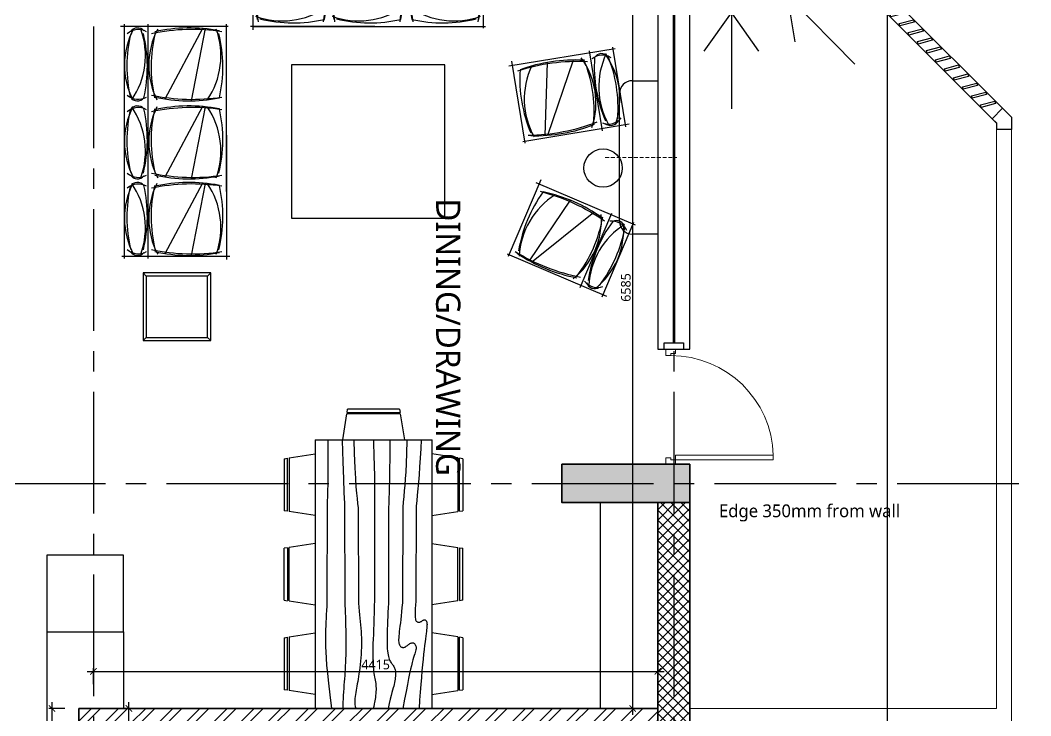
# Model space of a CAD drawing. Header units: millimetres. Extents: x -2409243 to -2334937, y -643723 to -441957.
# Drawn here: x -2392036 to -2384131, y -557950 to -552509 of the extents above; entities that cross this region are included whole.
import ezdxf

# ---------------------------------------------------------------- set-up
doc = ezdxf.new("R2010")
doc.units = ezdxf.units.MM
doc.header["$MEASUREMENT"] = 0
doc.header["$PDMODE"] = 67
doc.linetypes.add('CENTER2', pattern=[28.575, 19.05, -3.175, 3.175, -3.175])
doc.linetypes.add('DASHED2', pattern=[0.375, 0.25, -0.125])
for name, color, linetype in [('A-Anno-Dims', 7, 'Continuous'), ('A-Anno-Grid Lines', 154, 'Continuous'), ('A-Railing', 4, 'Continuous'), ('A-Wall Patt', 8, 'Continuous'), ('A-Window', 4, 'Continuous'), ('S-Conc Patt', 9, 'Continuous'), ('TAGS', 7, 'Continuous')]:
    doc.layers.add(name, color=color, linetype=linetype)
for name, color, linetype, lineweight in [('A-Detail Lines', 8, 'Continuous', 25), ('A-Door', 4, 'Continuous', 9), ('A-DTLS-Fine Elevation', 5, 'Continuous', 25), ('A-Wall Ele', 3, 'Continuous', 20), ('A-Wall Sec', 1, 'Continuous', 30), ('AREA', 6, 'Continuous', 25), ('HVAC Units', 60, 'Continuous', 30), ('S-Concrete', 40, 'Continuous', 30)]:
    doc.layers.add(name, color=color, linetype=linetype, lineweight=lineweight)
doc.layers.add('E- Text', color=7, linetype='Continuous', true_color=0x1717e8)
doc.layers.add('I-Furniture', color=7, linetype='Continuous', lineweight=25, true_color=0xd17000)
doc.layers.get('A-Anno-Dims').off()
doc.styles.get("Standard").update_dxf_attribs({"font": 'trebuc.ttf'})
doc.dimstyles.new('DIM 1', dxfattribs={"dimtxt": 175, "dimasz": 200, "dimexe": 100, "dimexo": 50, "dimgap": 125, "dimtad": 3, "dimdec": 0, "dimtxsty": 'Standard', "dimblk": 'OBLIQUE', "dimcen": 250, "dimdle": 100, "dimclrd": 256, "dimclre": 256, "dimclrt": 256, "dimadec": 0, "dimazin": 0, "dimtfac": 1, "dimtdec": 0, "dimtmove": 1, "dimatfit": 3, "dimldrblk": 'OBLIQUE', "dimfxl": 300, "dimfxlon": 1, "dimlwd": -1, "dimlwe": -1, "dimarcsym": 0})
doc.dimstyles.new('IIITD_WD_M @ 50', dxfattribs={"dimscale": 50, "dimtxt": 1.5, "dimasz": 1, "dimexe": 0.5, "dimexo": 0.25, "dimgap": 0.3, "dimtad": 1, "dimdec": 0, "dimrnd": 1, "dimzin": 0, "dimdsep": 46, "dimtxsty": 'Standard', "dimblk": 'ARCHTICK', "dimcen": 0.2, "dimdle": 1, "dimclrd": 1, "dimclre": 1, "dimclrt": 5, "dimadec": 0, "dimazin": 0, "dimtfac": 1, "dimtdec": 0, "dimtofl": 0, "dimtmove": 0, "dimatfit": 0, "dimfxl": 2, "dimfxlon": 1, "dimtolj": 1, "dimtzin": 0, "dimlwd": -1, "dimlwe": -1, "dimarcsym": 0})
pattern_1 = [(45, (-2520976.42, -549080.13), (-106.06602, 106.06602), []), (45, (-2520905.7, -549080.13), (-106.06602, 106.06602), [])]

# ---------------------------------------------------------------- blocks, each defined once
blk = doc.blocks.new('Cols Residences')
at = {"layer": 'S-Conc Patt'}
blk.add_hatch(color=256, dxfattribs=at).paths.add_polyline_path([(-24896.6, -14029.3), (-24896.6, -13029.3), (-25196.6, -13029.3), (-25196.6, -14029.3)])
at = {"layer": 'S-Concrete', "lineweight": 35}
blk.add_lwpolyline([(-24896.6, -14029.3), (-24896.6, -13029.3), (-25196.6, -13029.3), (-25196.6, -14029.3)], close=True, dxfattribs=at)
blk = doc.blocks.new('Big Drawing Win 3000')
at = {"layer": 'A-Window', "color": 2, "lineweight": 60}
blk.add_line((-25650, -16077.2), (-28550, -16077.2), dxfattribs=at)
at = {"layer": 'A-Window'}
for points in [[(-25600, -15952.2), (-28600, -15952.2), (-28600, -16202.2), (-25600, -16202.2)], [(-28600, -16002.2), (-28550, -16002.2), (-28550, -16152.2), (-28600, -16152.2)], [(-25600, -16002.2), (-25650, -16002.2), (-25650, -16152.2), (-25600, -16152.2)]]:
    blk.add_lwpolyline(points, dxfattribs=at)
blk = doc.blocks.new('ABL_Door_S - 900 x 2100-6-3 Second Floor Lvl')
at = {"layer": 'A-Door', "color": 5, "lineweight": 18}
for p, q in [((-450, 37.5), (-400, 37.5)), ((-450, -37.5), (-450, 37.5)), ((-400, 37.5), (-400, -2.5)), ((400, 37.5), (400, -2.5)), ((450, 37.5), (400, 37.5)), ((450, -37.5), (450, 37.5)), ((-450, -37.5), (-415, -37.5)), ((-380, -37.5), (-450, -37.5)), ((-415, -2.5), (-400, -2.5)), ((-415, -37.5), (-415, -2.5)), ((-415, -37.5), (-415, -802.4)), ((-380, -37.5), (-380, -802.4)), ((415, -2.5), (400, -2.5)), ((415, -37.5), (415, -2.5)), ((450, -37.5), (415, -37.5))]:
    blk.add_line(p, q, dxfattribs=at)
blk.add_lwpolyline([(-380, -802.4), (-415, -802.4)], dxfattribs=at)
at = {"layer": 'A-Door', "lineweight": 18}
blk.add_arc((-400, -2.5), 800, 271.43254, 0, dxfattribs=at)
at = {"layer": 'A-Door', "color": 5, "lineweight": 18}
blk.add_arc((-400, -2.5), 800, 268.92564, 271.07436, dxfattribs=at)
blk = doc.blocks.new('Grid Residences')
at = {"layer": 'A-Anno-Grid Lines', "linetype": 'CENTER2', "ltscale": 50}
for p, q in [((-25046.6, 2923), (-25046.6, -27704.4)), ((12818.2, -9364.3), (-37818, -9364.3)), ((12818.2, -13904.3), (-37818, -13904.3))]:
    blk.add_line(p, q, dxfattribs=at)
blk = doc.blocks.new('the Vertical FIN')
at = {"layer": 'A-DTLS-Fine Elevation'}
blk.add_lwpolyline([(-1144062.6, 206601.7), (-1143968.4, 206667.7), (-1143956.9, 206651.3), (-1144051.1, 206585.4), (-1144062.6, 206601.7)], dxfattribs=at)
blk = doc.blocks.new('Shading B')
at = {"layer": 'A-DTLS-Fine Elevation', "color": 2}
blk.add_line((-1141727, 206625.5), (-1141645.7, 206706.8), dxfattribs=at)
for points in [[(-1141645.7, 206706.8), (-1141716.4, 206777.5)], [(-1141727, 206625.5), (-1141797.7, 206696.2)]]:
    blk.add_lwpolyline(points, dxfattribs=at)
blk.add_lwpolyline([(-1140659.8, 205558.3), (-1140695.2, 205593.7), (-1140613.9, 205675), (-1140544.8, 205605.9), (-1140544.8, 205508.3), (-1140659.8, 205508.3)], close=True, dxfattribs=at)
at = {"layer": 'A-DTLS-Fine Elevation', "rotation": 339.9999999999999}
for p in [(-137299.3, -378813.7), (-137228.5, -378884.4), (-137157.8, -378955.2), (-137087.1, -379025.9), (-137016.4, -379096.6), (-136945.7, -379167.3), (-136875, -379238), (-136804.3, -379308.7), (-136733.6, -379379.4), (-136662.9, -379450.1), (-136592.1, -379520.8), (-136521.4, -379591.6), (-136450.7, -379662.3), (-136380, -379733)]:
    blk.add_blockref('the Vertical FIN', p, dxfattribs=at)
blk = doc.blocks.new('_Oblique')
at = {"layer": 'AREA', "color": 0, "lineweight": -2}
blk.add_line((-0.5, -0.5), (0.5, 0.5), dxfattribs=at)
blk = doc.blocks.new('Int. Un Split')
at = {"layer": 'HVAC Units'}
for p, q in [((-200, 600), (0, 600)), ((0, 600), (0, -600)), ((-300, -500), (-300, 500)), ((0, -600), (-200, -600))]:
    blk.add_line(p, q, dxfattribs=at)
at = {"layer": 'HVAC Units', "color": 8, "linetype": 'DASHED2', "lineweight": 5, "ltscale": 120}
blk.add_line((-411.9, 0), (148.5, 0), dxfattribs=at)
at = {"layer": 'HVAC Units'}
for centre, start, end in [((-200, 500), 90, 180), ((-200, -500), 180, 270)]:
    blk.add_arc(centre, 100, start, end, dxfattribs=at)
blk = doc.blocks.new('A$C656051B6')
for points in [[(-1417, 344.4), (-864.1, 50.9)], [(-1415.1, 364.7), (-850.3, 255.2)], [(-806.7, 344.4), (-253.7, 50.9)], [(-804.8, 364.7), (-240, 255.2)], [(-206.3, 344.4), (346.6, 50.9)], [(-204.4, 364.7), (360.4, 255.2)]]:
    blk.add_lwpolyline(points)
at = {"layer": 'I-Furniture'}
for p, q in [((367.4, 557.1), (367.4, -285.5)), ((-141.3, 531), (-1449, 531)), ((-1432.6, 546.1), (-1432.6, -298.1)), ((-582.6, 531), (389.8, 531)), ((-1451.5, -83.4), (381.9, -83.4)), ((-1451.5, -269), (381.9, -269))]:
    blk.add_line(p, q, dxfattribs=at)
blk.add_lwpolyline([(367.4, -129.5), (367.4, -285.5)], dxfattribs=at)
at = {"layer": 'I-Furniture', "color": 0, "linetype": 'ByBlock'}
for centre, radius, start, end in [((-193.5, 240), 1227.2, 168.90176, 192.65426), ((-1117.2, -592.6), 1096.3, 77.14269, 103.70873), ((-2077.5, 240), 1227.2, 347.34574, 11.09824), ((416.7, 240), 1227.2, 168.90176, 192.65426), ((-543.6, -592.6), 1096.3, 76.29127, 102.85731), ((-1467.2, 240), 1227.2, 347.34574, 11.09824), ((1015.1, 240), 1227.2, 168.90176, 192.65426), ((54.8, -592.6), 1096.3, 76.29127, 102.85731), ((-868.8, 240), 1227.2, 347.34574, 11.09824), ((-1117.2, 1039.2), 1096.3, 256.29127, 282.85731), ((-543.6, 1039.2), 1096.3, 257.14269, 283.70873), ((54.8, 1039.2), 1096.3, 257.14269, 283.70873), ((-1355.7, -163.9), 65, 130.33703, 237.19717), ((-1117.2, -1183.2), 1096.3, 77.14269, 103.70873), ((-915.3, -163.9), 65, 302.80283, 49.66297), ((-745.5, -163.9), 65, 130.33703, 237.19717), ((-543.6, -1183.2), 1096.3, 76.29127, 102.85731), ((-305.1, -163.9), 65, 302.80283, 49.66297), ((-147.1, -163.9), 65, 130.33703, 237.19717), ((54.8, -1183.2), 1096.3, 76.29127, 102.85731), ((293.4, -163.9), 65, 302.80283, 49.66297), ((-1117.2, 849.5), 1096.3, 256.29127, 282.85731), ((-543.6, 849.5), 1096.3, 257.14269, 283.70873), ((54.8, 849.5), 1096.3, 257.14269, 283.70873)]:
    blk.add_arc(centre, radius, start, end, dxfattribs=at)
at = {"layer": 'I-Furniture', "linetype": 'ByBlock'}
for centre, radius, start, end in [((-1204.2, -123.8), 612.6, 55.58084, 109.77951), ((118.3, 264.8), 1527.2, 171.27227, 192.03847), ((-2389.3, 264.8), 1527.2, 347.96153, 8.72773), ((-456.6, -123.8), 612.6, 70.22049, 124.41916), ((728.6, 264.8), 1527.2, 171.27227, 192.03847), ((-1779.1, 264.8), 1527.2, 347.96153, 8.72773), ((141.8, -123.8), 612.6, 70.22049, 124.41916), ((1327, 264.8), 1527.2, 171.27227, 192.03847), ((-1180.7, 264.8), 1527.2, 347.96153, 8.72773), ((-1129.6, 527.3), 603.3, 242.13934, 296.76432), ((-531.2, 527.3), 603.3, 243.23568, 297.86066), ((67.2, 527.3), 603.3, 243.23568, 297.86066), ((-1204.2, -714.4), 612.6, 55.58084, 109.77951), ((-1283.5, -158.2), 125.3, 149.24272, 222.9121), ((-987.5, -158.2), 125.3, 317.0879, 30.75728), ((-456.6, -714.4), 612.6, 70.22049, 124.41916), ((-673.3, -158.2), 125.3, 149.24272, 222.9121), ((-377.2, -158.2), 125.3, 317.0879, 30.75728), ((141.8, -714.4), 612.6, 70.22049, 124.41916), ((-74.9, -158.2), 125.3, 149.24272, 222.9121), ((221.2, -158.2), 125.3, 317.0879, 30.75728), ((-1129.6, 337.6), 603.3, 242.13934, 296.76432), ((-531.2, 337.6), 603.3, 243.23568, 297.86066), ((67.2, 337.6), 603.3, 243.23568, 297.86066)]:
    blk.add_arc(centre, radius, start, end, dxfattribs=at)
blk = doc.blocks.new('couch')
for points in [[(-1417, 344.4), (-867.2, 50.9)], [(-1415.1, 364.7), (-853.4, 255.2)]]:
    blk.add_lwpolyline(points)
at = {"layer": 'I-Furniture'}
for p, q in [((-832.3, 557.1), (-832.3, -285.5)), ((-797.5, 531), (-1449, 531)), ((-1432.6, 546.1), (-1432.6, -298.1)), ((-1451.5, -83.4), (-817.9, -83.4)), ((-1451.5, -269), (-817.9, -269))]:
    blk.add_line(p, q, dxfattribs=at)
at = {"layer": 'I-Furniture', "color": 0, "linetype": 'ByBlock'}
for centre, radius, start, end in [((-193.5, 240), 1227.2, 168.90176, 192.65426), ((-1118.8, -579), 1082.7, 77.06197, 103.79485), ((-2080.6, 240), 1227.2, 347.34574, 11.09824), ((-1118.8, 1025.6), 1082.7, 256.20515, 282.93803), ((-1355.7, -163.9), 65, 130.33703, 237.19717), ((-1118.8, -1169.6), 1082.7, 77.06197, 103.79485), ((-918.5, -163.9), 65, 302.80283, 49.66297), ((-1118.8, 835.9), 1082.7, 256.20515, 282.93803)]:
    blk.add_arc(centre, radius, start, end, dxfattribs=at)
at = {"layer": 'I-Furniture', "linetype": 'ByBlock'}
for centre, radius, start, end in [((-1205.3, -117.3), 606.1, 55.39117, 109.88571), ((118.3, 264.8), 1527.2, 171.27227, 192.03847), ((-2392.5, 264.8), 1527.2, 347.96153, 8.72773), ((-1131.2, 520.8), 596.7, 241.98471, 296.91264), ((-1205.3, -707.9), 606.1, 55.39117, 109.88571), ((-1283.5, -158.2), 125.3, 149.24272, 222.9121), ((-990.7, -158.2), 125.3, 317.0879, 30.75728), ((-1131.2, 331.1), 596.7, 241.98471, 296.91264)]:
    blk.add_arc(centre, radius, start, end, dxfattribs=at)
blk = doc.blocks.new('A$C02F26D92')
at = {"layer": 'I-Furniture'}
for p, q in [((-510.7, 504.6), (-535.7, 529.6)), ((-30.7, 504.6), (-5.7, 529.6)), ((-510.7, 24.6), (-535.7, -0.4)), ((-30.7, 24.6), (-5.7, -0.4))]:
    blk.add_line(p, q, dxfattribs=at)
for points in [[(-535.7, -0.4), (-5.7, -0.4), (-5.7, 529.6), (-535.7, 529.6)], [(-510.7, 24.6), (-30.7, 24.6), (-30.7, 504.6), (-510.7, 504.6)]]:
    blk.add_lwpolyline(points, close=True, dxfattribs=at)
blk = doc.blocks.new('_ArchTick')
at = {"color": 0, "linetype": 'ByBlock', "const_width": 0.15}
blk.add_lwpolyline([(-0.5, -0.5), (0.5, 0.5)], dxfattribs=at)
blk = doc.blocks.new('*D732')
at = {"layer": 'A-Railing', "color": 1}
for p, q in [((-2385354, -551172.2), (-2385229, -551172.2)), ((-2385254, -551122.2), (-2385254, -566232.2)), ((-2385354, -566182.2), (-2385229, -566182.2))]:
    blk.add_line(p, q, dxfattribs=at)
at = {"layer": 'Defpoints', "color": 0}
for p in [(-2386923.2, -551172.2), (-2386923.2, -566182.2), (-2385254, -566182.2)]:
    blk.add_point(p, dxfattribs=at)
at = {"layer": 'A-Railing', "color": 1, "xscale": 50, "yscale": 50, "zscale": 50}
for p, rotation in [((-2385254, -551172.2), 90), ((-2385254, -566182.2), 270)]:
    blk.add_blockref('_ArchTick', p, dxfattribs=dict(at, rotation=rotation))
at = {"layer": 'A-Railing', "color": 5, "insert": (-2385421.6, -558677.2), "char_height": 300, "attachment_point": 5, "rotation": 90}
blk.add_mtext('\\A1;15010', dxfattribs=at)
blk = doc.blocks.new('*D755')
at = {"layer": 'A-Railing', "color": 1}
for p, q in [((-2391285.9, -557892.2), (-2391160.9, -557892.2)), ((-2391185.9, -559942.2), (-2391185.9, -557842.2)), ((-2391285.9, -559892.2), (-2391160.9, -559892.2))]:
    blk.add_line(p, q, dxfattribs=at)
at = {"layer": 'Defpoints', "color": 0}
for p in [(-2391578.2, -557892.2), (-2391185.9, -557892.2), (-2391578.2, -559892.2)]:
    blk.add_point(p, dxfattribs=at)
at = {"layer": 'A-Railing', "color": 1, "xscale": 50, "yscale": 50, "zscale": 50}
for p, rotation in [((-2391185.9, -557892.2), 90), ((-2391185.9, -559892.2), 270)]:
    blk.add_blockref('_ArchTick', p, dxfattribs=dict(at, rotation=rotation))
at = {"layer": 'A-Railing', "color": 5, "insert": (-2391239.1, -558892.2), "char_height": 75, "attachment_point": 5, "rotation": 90}
blk.add_mtext('\\A1;2000', dxfattribs=at)
blk = doc.blocks.new('*D756')
at = {"layer": 'A-Railing', "color": 1}
for p, q in [((-2391463.2, -557702.4), (-2391463.2, -557577.4)), ((-2387048.2, -557702.4), (-2387048.2, -557577.4)), ((-2391513.2, -557602.4), (-2386998.2, -557602.4))]:
    blk.add_line(p, q, dxfattribs=at)
at = {"layer": 'Defpoints', "color": 0}
for p in [(-2387048.2, -557602.4), (-2391463.2, -558007.2), (-2387048.2, -558007.2)]:
    blk.add_point(p, dxfattribs=at)
at = {"layer": 'A-Railing', "color": 1, "xscale": 50, "yscale": 50, "zscale": 50, "rotation": 180}
blk.add_blockref('_ArchTick', (-2391463.2, -557602.4), dxfattribs=at)
at = {"layer": 'A-Railing', "color": 1, "xscale": 50, "yscale": 50, "zscale": 50}
blk.add_blockref('_ArchTick', (-2387048.2, -557602.4), dxfattribs=at)
at = {"layer": 'A-Railing', "color": 5, "insert": (-2389255.7, -557549.4), "char_height": 75, "attachment_point": 5}
blk.add_mtext('\\A1;4415', dxfattribs=at)
blk = doc.blocks.new('*D764')
at = {"layer": 'A-Railing', "color": 1}
for p, q in [((-2387144.9, -551307.2), (-2387269.9, -551307.2)), ((-2387244.9, -557942.2), (-2387244.9, -551257.2)), ((-2387144.9, -557892.2), (-2387269.9, -557892.2))]:
    blk.add_line(p, q, dxfattribs=at)
at = {"layer": 'Defpoints', "color": 0}
for p in [(-2387244.9, -551307.2), (-2387048.2, -551307.2), (-2387048.2, -557892.2)]:
    blk.add_point(p, dxfattribs=at)
at = {"layer": 'A-Railing', "color": 1, "xscale": 50, "yscale": 50, "zscale": 50}
for p, rotation in [((-2387244.9, -551307.2), 90), ((-2387244.9, -557892.2), 270)]:
    blk.add_blockref('_ArchTick', p, dxfattribs=dict(at, rotation=rotation))
at = {"layer": 'A-Railing', "color": 5, "insert": (-2387298.2, -554599.7), "char_height": 75, "attachment_point": 5, "rotation": 90}
blk.add_mtext('\\A1;6585', dxfattribs=at)
blk = doc.blocks.new('*D772')
at = {"layer": 'A-Railing', "color": 1}
for p, q in [((-2391687.3, -557892.2), (-2391812.3, -557892.2)), ((-2391787.3, -557842.2), (-2391787.3, -559942.2)), ((-2391687.3, -559892.2), (-2391812.3, -559892.2))]:
    blk.add_line(p, q, dxfattribs=at)
at = {"layer": 'Defpoints', "color": 0}
for p in [(-2391578.2, -557892.2), (-2391787.3, -559892.2), (-2391578.2, -559892.2)]:
    blk.add_point(p, dxfattribs=at)
at = {"layer": 'A-Railing', "color": 1, "xscale": 50, "yscale": 50, "zscale": 50}
for p, rotation in [((-2391787.3, -557892.2), 90), ((-2391787.3, -559892.2), 270)]:
    blk.add_blockref('_ArchTick', p, dxfattribs=dict(at, rotation=rotation))
at = {"layer": 'A-Railing', "color": 5, "insert": (-2391840.4, -558892.2), "char_height": 75, "attachment_point": 5, "rotation": 90}
blk.add_mtext('\\A1;2000', dxfattribs=at)

msp = doc.modelspace()

# ---------------------------------------------------------------- hatches: boundary and pattern name
at = {"layer": 'A-Wall Patt'}
h = msp.add_hatch(dxfattribs=at)
h.set_pattern_fill('ANSI37', color=256, scale=450, angle=180, style=0)
h.set_pattern_definition([(225, (-1562995.87, -758873.084), (39.7747564, -39.7747564), []), (315, (-1562995.87, -758873.084), (39.7747564, 39.7747564), [])])
h.paths.add_polyline_path([(-2386798.2, -556282.2), (-2387048.2, -556282.2), (-2387048.2, -558507.2), (-2386798.2, -558507.2)])
h = msp.add_hatch(dxfattribs=at)
h.set_pattern_fill('ANSI32', color=256, scale=400, style=0)
h.set_pattern_definition(pattern_1)
h.paths.add_polyline_path([(-2391463.2, -559892.2), (-2391463.2, -558007.2), (-2391463.2, -557892.2), (-2391578.2, -557892.2), (-2391578.2, -559892.2)], flags=0)
h = msp.add_hatch(dxfattribs=at)
h.set_pattern_fill('ANSI32', color=256, scale=400, style=0)
h.set_pattern_definition(pattern_1)
h.paths.add_polyline_path([(-2391463.2, -558007.2), (-2387048.2, -558007.2), (-2387048.2, -557892.2), (-2391463.2, -557892.2)])

# ---------------------------------------------------------------- linework, layer by layer
at = {"layer": 'A-Wall Ele'}
for p, q in [((-2385454.7, -552095.6), (-2384283.2, -553267.2)), ((-2384398.2, -553314.8), (-2385536.1, -552176.9)), ((-2384283.2, -553267.2), (-2384283.2, -558007.2)), ((-2384398.2, -557892.2), (-2384398.2, -553314.8)), ((-2386798.2, -557892.2), (-2384398.2, -557892.2))]:
    msp.add_line(p, q, dxfattribs=at)
at = {"layer": 'A-Wall Sec', "lineweight": 35}
for p, q in [((-2387048.2, -556282.2), (-2387048.2, -558507.2)), ((-2391578.2, -557892.2), (-2391578.2, -559892.2)), ((-2387048.2, -557892.2), (-2391578.2, -557892.2))]:
    msp.add_line(p, q, dxfattribs=at)
msp.add_lwpolyline([(-2386798.2, -556282.2), (-2386798.2, -558507.2)], dxfattribs=at)
at = {"layer": 'I-Furniture'}
for p, q in [((-2390213.2, -552557.2), (-2388413.2, -552557.2)), ((-2389512.8, -555792.2), (-2389481.1, -555588.9)), ((-2389062.9, -555588.9), (-2389481.2, -555588.9)), ((-2389479.1, -555576.2), (-2389475.1, -555550.8)), ((-2389479.1, -555576.2), (-2389064.8, -555576.2)), ((-2389068.7, -555550.8), (-2389475.1, -555550.8)), ((-2389068.7, -555550.8), (-2389064.7, -555576.2)), ((-2389062.8, -555588.9), (-2389031, -555792.2)), ((-2389729.1, -555792.2), (-2389729.1, -557892.2)), ((-2389729.1, -555792.2), (-2388814.7, -555792.2)), ((-2388814.7, -557892.2), (-2388814.7, -555792.2)), ((-2389932.3, -555933), (-2389729, -555901.2)), ((-2388611.5, -555933), (-2388814.8, -555901.2)), ((-2389970.4, -555939), (-2389945, -555935)), ((-2389970.4, -555939), (-2389970.4, -556345.4)), ((-2389945, -556349.4), (-2389945, -555935.1)), ((-2389932.3, -555933.1), (-2389932.3, -556351.4)), ((-2388611.5, -555933.1), (-2388611.5, -556351.4)), ((-2388573.4, -555939), (-2388598.8, -555935)), ((-2388598.8, -556349.4), (-2388598.8, -555935.1)), ((-2388573.4, -555939), (-2388573.4, -556345.4)), ((-2387498.2, -556282.2), (-2387498.2, -557892.2)), ((-2389945, -556349.3), (-2389970.4, -556345.4)), ((-2389729, -556383.1), (-2389932.3, -556351.3)), ((-2388814.8, -556383.1), (-2388611.5, -556351.3)), ((-2388598.8, -556349.3), (-2388573.4, -556345.4)), ((-2389729, -556601.2), (-2389932.3, -556633)), ((-2388814.8, -556601.2), (-2388611.5, -556633)), ((-2389945, -556635), (-2389970.4, -556638.9)), ((-2389970.4, -557045.3), (-2389970.4, -556638.9)), ((-2389945, -556634.9), (-2389945, -557049.2)), ((-2389932.3, -557051.2), (-2389932.3, -556632.9)), ((-2388611.5, -557051.2), (-2388611.5, -556632.9)), ((-2388598.8, -556634.9), (-2388598.8, -557049.2)), ((-2388598.8, -556635), (-2388573.4, -556638.9)), ((-2388573.4, -557045.3), (-2388573.4, -556638.9)), ((-2389970.4, -557045.3), (-2389945, -557049.3)), ((-2389932.3, -557051.3), (-2389729, -557083.1)), ((-2388611.5, -557051.3), (-2388814.8, -557083.1)), ((-2388573.4, -557045.3), (-2388598.8, -557049.3)), ((-2391828.2, -557292.2), (-2391828.2, -558307.2)), ((-2391828.2, -557292.2), (-2391228.2, -557292.2)), ((-2391228.2, -557292.2), (-2391228.2, -557892.2)), ((-2389970.4, -557339), (-2389945, -557335)), ((-2389970.4, -557339), (-2389970.4, -557745.4)), ((-2389945, -557749.4), (-2389945, -557335.1)), ((-2389932.3, -557333), (-2389729, -557301.2)), ((-2389932.3, -557333.1), (-2389932.3, -557751.4)), ((-2388611.5, -557333), (-2388814.8, -557301.2)), ((-2388611.5, -557333.1), (-2388611.5, -557751.4)), ((-2388573.4, -557339), (-2388598.8, -557335)), ((-2388598.8, -557749.4), (-2388598.8, -557335.1)), ((-2388573.4, -557339), (-2388573.4, -557745.4)), ((-2389945, -557749.3), (-2389970.4, -557745.4)), ((-2389729, -557783.1), (-2389932.3, -557751.3)), ((-2388814.8, -557783.1), (-2388611.5, -557751.3)), ((-2388598.8, -557749.3), (-2388573.4, -557745.4)), ((-2389729.1, -557892.2), (-2388814.7, -557892.2))]:
    msp.add_line(p, q, dxfattribs=at)
for points in [[(-2389913.2, -552857.6), (-2389913.2, -554057.6), (-2388713.2, -554057.6), (-2388713.2, -552857.6)], [(-2391828.2, -556692.2), (-2391828.2, -557292.2), (-2391228.2, -557292.2), (-2391228.2, -556692.2)]]:
    msp.add_lwpolyline(points, close=True, dxfattribs=at)
for points in [[(-2389630, -555792.2), (-2389629.4, -555832.8), (-2389628.7, -555911.7), (-2389628.6, -555979.5), (-2389629, -556038.7), (-2389629.7, -556091.9), (-2389630.6, -556141.5), (-2389631.6, -556188.1), (-2389632.8, -556231.7), (-2389634.2, -556272.8), (-2389635.6, -556311.4), (-2389637, -557059), (-2389638.6, -557093.3), (-2389640.2, -557125.9), (-2389641.8, -557157), (-2389643.3, -557186.9), (-2389644.7, -557216.3), (-2389645.9, -557245.6), (-2389646.8, -557275.4), (-2389647.5, -557306.1), (-2389647.8, -557338.3), (-2389647.6, -557372.5), (-2389646.9, -557409.4), (-2389645.4, -557450.6), (-2389642.8, -557498), (-2389638.7, -557553.4), (-2389633, -557618.6), (-2389625.1, -557695.6), (-2389614.9, -557786.2), (-2389602.1, -557892.2)], [(-2389516.6, -555792.2), (-2389516.5, -555797.5), (-2389512, -555962.2), (-2389507.7, -556095.4), (-2389503.7, -556202.5), (-2389500.1, -556288.9), (-2389496.8, -557071.1), (-2389494.1, -557132.3), (-2389492, -557188), (-2389490.5, -557239.4), (-2389489.5, -557286.9), (-2389488.8, -557330.7), (-2389488.6, -557371.1), (-2389488.8, -557408.5), (-2389489.2, -557443.1), (-2389489.9, -557475.2), (-2389490.8, -557505.1), (-2389491.9, -557533.2), (-2389493.1, -557559.9), (-2389494.5, -557585.5), (-2389496.1, -557610.4), (-2389497.8, -557635), (-2389499.6, -557659.7), (-2389501.5, -557684.7), (-2389503.6, -557710.5), (-2389505.6, -557736.8), (-2389507.6, -557763.4), (-2389509.4, -557790), (-2389510.9, -557816.5), (-2389512.1, -557842.5), (-2389512.9, -557867.8), (-2389513.2, -557892.2)], [(-2389426.4, -555792.2), (-2389422.9, -555899), (-2389418.3, -556009.8), (-2389413.8, -556094.5), (-2389409.4, -556159), (-2389405.1, -556209.1), (-2389401.1, -556250.7), (-2389397.2, -556288.7), (-2389393.5, -556324.3), (-2389390, -557068.9), (-2389386.7, -557100.4), (-2389383.6, -557130.3), (-2389380.8, -557158.8), (-2389378.1, -557186.2), (-2389375.6, -557212.7), (-2389373.3, -557238.6), (-2389371.3, -557264.1), (-2389369.6, -557289.3), (-2389368.2, -557314.3), (-2389367.2, -557339.3), (-2389366.7, -557364.5), (-2389366.6, -557390), (-2389367.1, -557415.9), (-2389368.2, -557442.3), (-2389369.8, -557469.1), (-2389371.9, -557495.9), (-2389374.3, -557522.5), (-2389377, -557548.6), (-2389379.9, -557574), (-2389383, -557598.2), (-2389386.2, -557621.2), (-2389389.4, -557642.7), (-2389392.5, -557662.8), (-2389395.7, -557681.7), (-2389398.8, -557699.7), (-2389401.8, -557716.9), (-2389404.8, -557733.6), (-2389407.7, -557750), (-2389410.5, -557766.2), (-2389413.2, -557782.5), (-2389415.6, -557798.8), (-2389417.5, -557815.1), (-2389418.6, -557831.2), (-2389418.8, -557847), (-2389417.8, -557862.5), (-2389415.5, -557877.6), (-2389411.6, -557892.2)], [(-2389272.9, -555792.2), (-2389271.8, -555818.1), (-2389268.7, -555910.9), (-2389266.5, -555996), (-2389265.2, -556074), (-2389264.5, -556145.9), (-2389264.4, -556212.4), (-2389264.7, -556273.9), (-2389265.2, -557042.1), (-2389266.2, -557095), (-2389267.4, -557144.2), (-2389268.8, -557190.2), (-2389270.3, -557233.3), (-2389271.9, -557274.1), (-2389273.5, -557312.8), (-2389275, -557349.5), (-2389276.3, -557384.1), (-2389277.4, -557416.7), (-2389278.3, -557447.2), (-2389278.7, -557475.6), (-2389278.7, -557501.9), (-2389278.2, -557526), (-2389277.2, -557547.9), (-2389275.6, -557567.9), (-2389273.6, -557586.2), (-2389271.4, -557603), (-2389268.9, -557618.4), (-2389266.3, -557632.8), (-2389263.8, -557646.4), (-2389261.3, -557659.3), (-2389259, -557671.8), (-2389257, -557684.1), (-2389255.3, -557696.3), (-2389253.9, -557708.5), (-2389252.9, -557721), (-2389252.4, -557733.7), (-2389252.3, -557747), (-2389252.8, -557760.9), (-2389253.9, -557775.5), (-2389255.5, -557790.5), (-2389257.3, -557805.5), (-2389259.5, -557820.1), (-2389261.7, -557833.8), (-2389263.9, -557846.2), (-2389265.9, -557857), (-2389267.7, -557865.7), (-2389269.1, -557872.1), (-2389270.1, -557876.5), (-2389270.9, -557879.6), (-2389271.4, -557881.7), (-2389271.7, -557883.5), (-2389271.8, -557885.5), (-2389271.9, -557888.2), (-2389271.9, -557892.2)], [(-2389143.5, -555792.2), (-2389143.6, -555798.5), (-2389144.8, -555877.9), (-2389145.6, -555947.8), (-2389146.3, -556009.7), (-2389147.1, -556065.5), (-2389148, -556116.5), (-2389149, -556163.5), (-2389150.2, -556207.1), (-2389151.6, -556247.8), (-2389153, -556286.2), (-2389154.5, -556322.9), (-2389156, -557069.7), (-2389157.6, -557104.8), (-2389159.2, -557139.6), (-2389160.7, -557174.2), (-2389162.1, -557208.2), (-2389163.4, -557241.3), (-2389164.5, -557273.2), (-2389165.3, -557303.6), (-2389165.9, -557332.2), (-2389166.1, -557358.8), (-2389165.9, -557383), (-2389165.3, -557405), (-2389164.3, -557424.8), (-2389162.9, -557442.6), (-2389161.1, -557458.6), (-2389158.9, -557472.8), (-2389156.3, -557485.3), (-2389153.4, -557496.3), (-2389150, -557506), (-2389146.3, -557514.5), (-2389142.4, -557521.9), (-2389138.3, -557528.6), (-2389134.1, -557534.7), (-2389129.8, -557540.4), (-2389125.7, -557545.9), (-2389121.6, -557551.4), (-2389117.7, -557557), (-2389114.1, -557563), (-2389110.8, -557569.3), (-2389107.8, -557576), (-2389105.3, -557583.2), (-2389103.2, -557591), (-2389101.5, -557599.4), (-2389100.4, -557608.5), (-2389099.9, -557618.4), (-2389100, -557629.1), (-2389100.6, -557640.3), (-2389101.8, -557652.2), (-2389103.4, -557664.5), (-2389105.5, -557677.3), (-2389108.1, -557690.4), (-2389111, -557703.8), (-2389114.4, -557717.5), (-2389118.3, -557732.3), (-2389122.8, -557749.1), (-2389128, -557768.6), (-2389133.9, -557791.8), (-2389140.8, -557819.6), (-2389148.6, -557852.7), (-2389157.6, -557892.2)], [(-2389012.9, -555792.2), (-2389012.9, -555798.6), (-2389014.5, -555896.5), (-2389017.2, -555976), (-2389020.6, -556041.1), (-2389024.5, -556096), (-2389028.5, -556144.9), (-2389032.4, -556191.1), (-2389036.1, -556235.5), (-2389039.7, -556277.8), (-2389043.1, -556318), (-2389046.4, -557067.3), (-2389049.6, -557103.2), (-2389052.8, -557136.9), (-2389056, -557168.3), (-2389059.2, -557197.2), (-2389062.2, -557223.9), (-2389065.2, -557248.4), (-2389067.9, -557270.6), (-2389070.3, -557290.8), (-2389072.4, -557309), (-2389074, -557325.3), (-2389075, -557339.7), (-2389075.5, -557352.3), (-2389075.5, -557363.3), (-2389074.9, -557372.8), (-2389073.7, -557381), (-2389072.1, -557387.9), (-2389070, -557393.9), (-2389067.4, -557398.9), (-2389064.5, -557403.2), (-2389061.1, -557406.9), (-2389057.4, -557409.9), (-2389053.4, -557412.3), (-2389049.1, -557414), (-2389044.7, -557415.1), (-2389040, -557415.4), (-2389035.3, -557415), (-2389030.6, -557413.8), (-2389025.8, -557411.8), (-2389021.1, -557409.2), (-2389016.3, -557406.1), (-2389011.5, -557402.7), (-2389006.8, -557399), (-2389002, -557395.3), (-2388997.3, -557391.7), (-2388992.5, -557388.4), (-2388987.7, -557385.4), (-2388983, -557382.9), (-2388978.3, -557381), (-2388973.7, -557379.7), (-2388969.2, -557379), (-2388964.8, -557379.2), (-2388960.6, -557380.1), (-2388956.5, -557382), (-2388952.7, -557384.9), (-2388949.1, -557388.7), (-2388945.9, -557393.3), (-2388943.3, -557398.7), (-2388941.2, -557404.8), (-2388939.8, -557411.5), (-2388939.3, -557418.8), (-2388939.6, -557426.5), (-2388940.8, -557434.7), (-2388943, -557443.6), (-2388946, -557453.7), (-2388949.8, -557465.2), (-2388954.1, -557478.6), (-2388959.1, -557494.2), (-2388964.5, -557512.3), (-2388970.3, -557533.4), (-2388976.4, -557557.8), (-2388983, -557586.3), (-2388990.3, -557619.8), (-2388998.4, -557659.2), (-2389007.6, -557705.2), (-2389018, -557758.9), (-2389029.9, -557820.9), (-2389043.3, -557892.2)], [(-2388899.6, -555792.2), (-2388902.7, -555859.2), (-2388907, -555933.9), (-2388911.6, -556002), (-2388916.4, -556064.4), (-2388921.1, -556122), (-2388925.7, -556175), (-2388930.2, -556223.5), (-2388934.3, -556267.5), (-2388938.1, -556307.1), (-2388941.3, -557053.5), (-2388944, -557084.4), (-2388945.9, -557111.1), (-2388947.1, -557133.7), (-2388947.6, -557152.5), (-2388947.3, -557168), (-2388946.5, -557180.4), (-2388945, -557190.3), (-2388942.9, -557198), (-2388940.4, -557203.9), (-2388937.5, -557208.5), (-2388934.1, -557212), (-2388930.4, -557214.5), (-2388926.5, -557216.2), (-2388922.4, -557217.2), (-2388918.2, -557217.5), (-2388913.9, -557217.1), (-2388909.8, -557216.2), (-2388905.7, -557214.8), (-2388901.8, -557213.1), (-2388898.1, -557211), (-2388894.6, -557208.8), (-2388891.2, -557206.6), (-2388887.8, -557204.5), (-2388884.6, -557202.6), (-2388881.4, -557201.1), (-2388878.2, -557200), (-2388875, -557199.5), (-2388871.9, -557199.6), (-2388868.9, -557200.3), (-2388866, -557201.6), (-2388863.3, -557203.5), (-2388860.9, -557206), (-2388858.8, -557209), (-2388857, -557212.7), (-2388855.6, -557217), (-2388854.6, -557222), (-2388854, -557228), (-2388853.8, -557234.9), (-2388854, -557243.1), (-2388854.6, -557252.6), (-2388855.6, -557263.6), (-2388857, -557276.2), (-2388858.8, -557290.6), (-2388861, -557307.2), (-2388863.5, -557326.1), (-2388866.3, -557347.8), (-2388869.4, -557372.5), (-2388872.8, -557400.5), (-2388876.4, -557432.1), (-2388880.3, -557467.8), (-2388884.4, -557507.6), (-2388888.6, -557551.5), (-2388893, -557599.3), (-2388897.5, -557651), (-2388902.1, -557706.2), (-2388906.8, -557765), (-2388911.5, -557827), (-2388916.3, -557892.2)]]:
    msp.add_lwpolyline(points, dxfattribs=at)
msp.add_circle((-2387476.7, -553665.6), 150, dxfattribs=at)

# ---------------------------------------------------------------- block references
at = {"layer": 'A-Anno-Dims', "rotation": 90}
msp.add_blockref('Big Drawing Win 3000', (-2403000.4, -526482.2), dxfattribs=at)
at = {"layer": 'A-Anno-Grid Lines', "rotation": 90}
msp.add_blockref('Grid Residences', (-2400827.4, -531085.6), dxfattribs=at)
at = {"layer": 'A-Door', "rotation": 90}
msp.add_blockref('ABL_Door_S - 900 x 2100-6-3 Second Floor Lvl', (-2386948.2, -555532.2), dxfattribs=at)
at = {"layer": 'A-DTLS-Fine Elevation'}
msp.add_blockref('Shading B', (-1243738.3, -758873.1), dxfattribs=at)
at = {"layer": 'HVAC Units'}
msp.add_blockref('Int. Un Split', (-2387048.2, -553582.2), dxfattribs=at)
at = {"layer": 'I-Furniture', "linetype": 'Continuous'}
for p, rotation in [((-2389845.7, -552026.1), 180), ((-2390954.4, -553990.3), 270)]:
    msp.add_blockref('A$C656051B6', p, dxfattribs=dict(at, rotation=rotation))
at = {"layer": 'I-Furniture'}
for name, p, rotation in [('couch', (-2387798.3, -551955.5), 99.3233607273251), ('couch', (-2387163.9, -553231.9), 66.96162689601837), ('A$C02F26D92', (-2391074.6, -555021.1), 270)]:
    msp.add_blockref(name, p, dxfattribs=dict(at, rotation=rotation))
at = {"layer": 'S-Concrete', "rotation": 90}
msp.add_blockref('Cols Residences', (-2400827.4, -531085.6), dxfattribs=at)

# ---------------------------------------------------------------- texts
at = {"layer": 'E- Text', "insert": (-2385862, -556363.2), "char_height": 100, "width": 1410.495, "attachment_point": 5}
msp.add_mtext('Edge 350mm from wall', dxfattribs=at)
at = {"layer": 'TAGS'}
msp.add_text('DINING/DRAWING', height=189.951, rotation=270, dxfattribs=at).set_placement((-2388782.5, -553902.5))

# ---------------------------------------------------------------- dimensions: what is measured, and where the dimension line sits
at = {"layer": 'A-Railing'}
for base, p1, p2, override, picture, middle in [((-2385254, -566182.2), (-2386923.2, -551172.2), (-2386923.2, -566182.2), {"dimtxt": 6, "dimarcsym": 1}, '*D732', (-2385421.6, -558677.2)), ((-2387244.9, -551307.2), (-2387048.2, -557892.2), (-2387048.2, -551307.2), {"dimarcsym": 1}, '*D764', (-2387298.2, -554599.7)), ((-2391787.3, -559892.2), (-2391578.2, -557892.2), (-2391578.2, -559892.2), {"dimarcsym": 1}, '*D772', (-2391840.4, -558892.2)), ((-2391185.9, -557892.2), (-2391578.2, -559892.2), (-2391578.2, -557892.2), {"dimarcsym": 1}, '*D755', (-2391239.1, -558892.2))]:
    dim = msp.add_linear_dim(base=base, p1=p1, p2=p2, angle=90, dimstyle='IIITD_WD_M @ 50', override=override, dxfattribs=at)
    dim.commit()
    dim.dimension.update_dxf_attribs({"geometry": picture, "text_midpoint": middle})
dim = msp.add_linear_dim(base=(-2387048.2, -557602.4), p1=(-2391463.2, -558007.2), p2=(-2387048.2, -558007.2), dimstyle='IIITD_WD_M @ 50', override={"dimarcsym": 1}, dxfattribs=at)
dim.commit()
dim.dimension.update_dxf_attribs({"geometry": '*D756', "text_midpoint": (-2389255.7, -557549.4)})

# ---------------------------------------------------------------- leaders
at = {"layer": 'A-Detail Lines'}
for points in [[(-2386033.8, -552316.8), (-2385508.2, -552851.7)], [(-2386472.6, -552452), (-2386472.6, -553201.9)]]:
    msp.add_leader(points, dimstyle='DIM 1', override={"dimasz": 300, "dimgap": 125, "dimtad": 0, "dimldrblk": 'Open90'}, dxfattribs=at)

doc.saveas('drawing.dxf')
